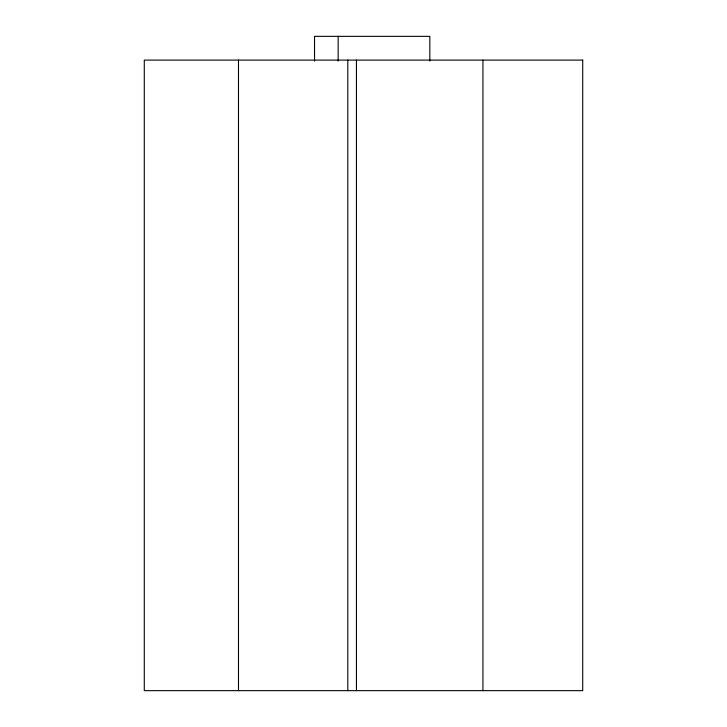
<?xml version="1.0" encoding="UTF-8"?>
<svg xmlns="http://www.w3.org/2000/svg" width="727" height="727" viewBox="0 0 727 727"><rect width="100%" height="100%" fill="white"/><g stroke="black" fill="none" stroke-linecap="round" stroke-linejoin="round"><path stroke-width="1.09" d="M482.937 60.105L482.937 690.65M429.83 61.068L429.83 36.35L314.537 36.35L314.537 61.068M356.439 60.105L356.439 690.65M347.815 60.105L347.815 690.65M338.164 36.35L338.164 61.068M238.492 60.105L238.492 690.65M582.718 60.105L144.282 60.105L144.282 690.65L582.718 690.65L582.718 60.105"/></g></svg>
